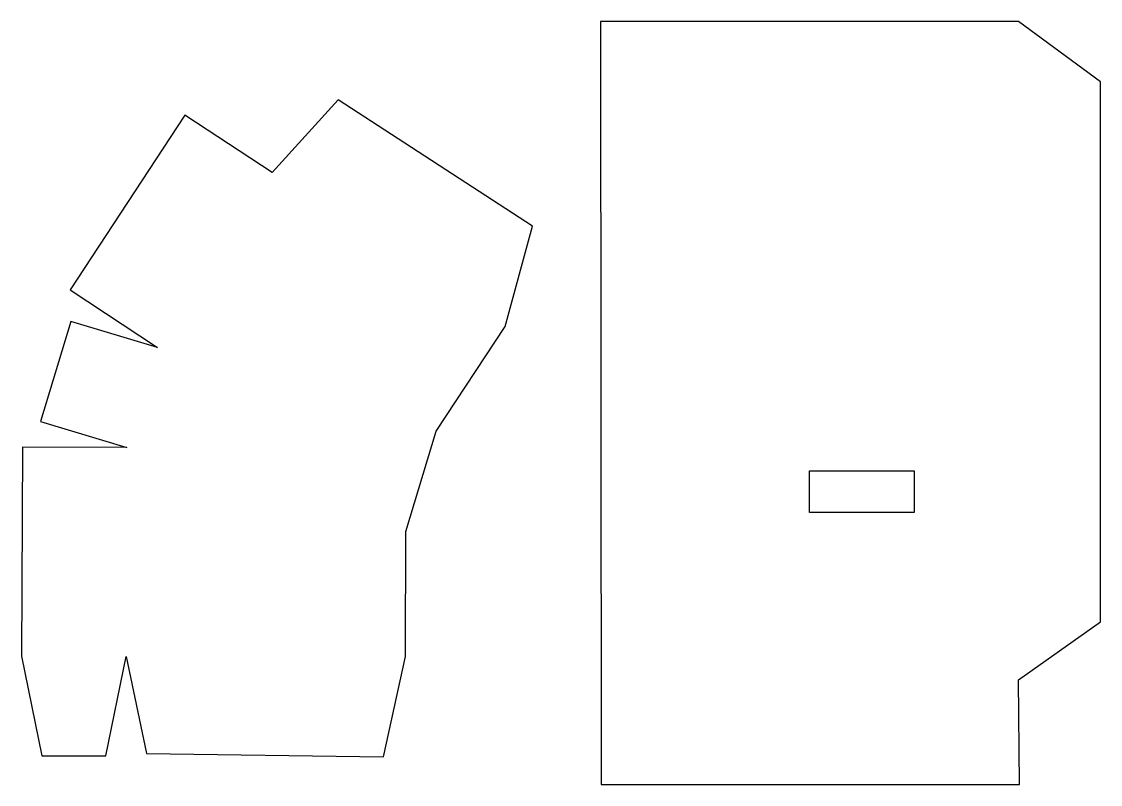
# Model space of a CAD drawing. Extents: x 0.1 to 65, y 0.1 to 46.
import ezdxf

# ---------------------------------------------------------------- set-up
doc = ezdxf.new("R2010")
doc.units = 0
doc.layers.add('PipeCut', color=7, linetype='CONTINUOUS')

msp = doc.modelspace()

# ---------------------------------------------------------------- linework, layer by layer
at = {"layer": 'PipeCut', "color": 7}
for p, q in [((34.930346, 46.004707), (34.982291, 0.08819)), ((60.092671, 46.004707), (34.930346, 46.004707)), ((65.01993, 42.383647), (60.092671, 46.004707)), ((65.01993, 9.884187), (65.01993, 42.383647)), ((19.144507, 41.293131), (15.181528, 36.914587)), ((30.855583, 33.681803), (19.144507, 41.293131)), ((9.922541, 40.366332), (3.019381, 29.848029)), ((15.181528, 36.914587), (9.922541, 40.366332)), ((29.209766, 27.648237), (30.855583, 33.681803)), ((3.019381, 29.848029), (8.278368, 26.396285)), ((3.057518, 27.946759), (1.245016, 21.923056)), ((8.278368, 26.396285), (3.057518, 27.946759)), ((25.049196, 21.349683), (29.209766, 27.648237)), ((1.245016, 21.923056), (6.440221, 20.35976)), ((23.218282, 15.310528), (25.049196, 21.349683)), ((0.149558, 20.38376), (0.101557, 7.802762)), ((6.440221, 20.35976), (0.149558, 20.38376)), ((47.511566, 16.446257), (47.511566, 18.962657)), ((47.511566, 18.962657), (53.802236, 18.962657)), ((53.802236, 18.962657), (53.802236, 16.446257)), ((53.802236, 16.446257), (47.511566, 16.446257)), ((23.207104, 7.778433), (23.218282, 15.310528)), ((60.095301, 6.381484), (65.01993, 9.884187)), ((0.101557, 7.802762), (1.320961, 1.802073)), ((5.171502, 1.802073), (6.391892, 7.778433)), ((6.391892, 7.778433), (7.611625, 1.955608)), ((21.87296, 1.742895), (23.207104, 7.778433)), ((60.155794, 0.08819), (60.095301, 6.381484)), ((7.611625, 1.955608), (21.87296, 1.742895)), ((1.320961, 1.802073), (5.171502, 1.802073)), ((34.982291, 0.08819), (60.155794, 0.08819))]:
    msp.add_line(p, q, dxfattribs=at)

doc.saveas('drawing.dxf')
